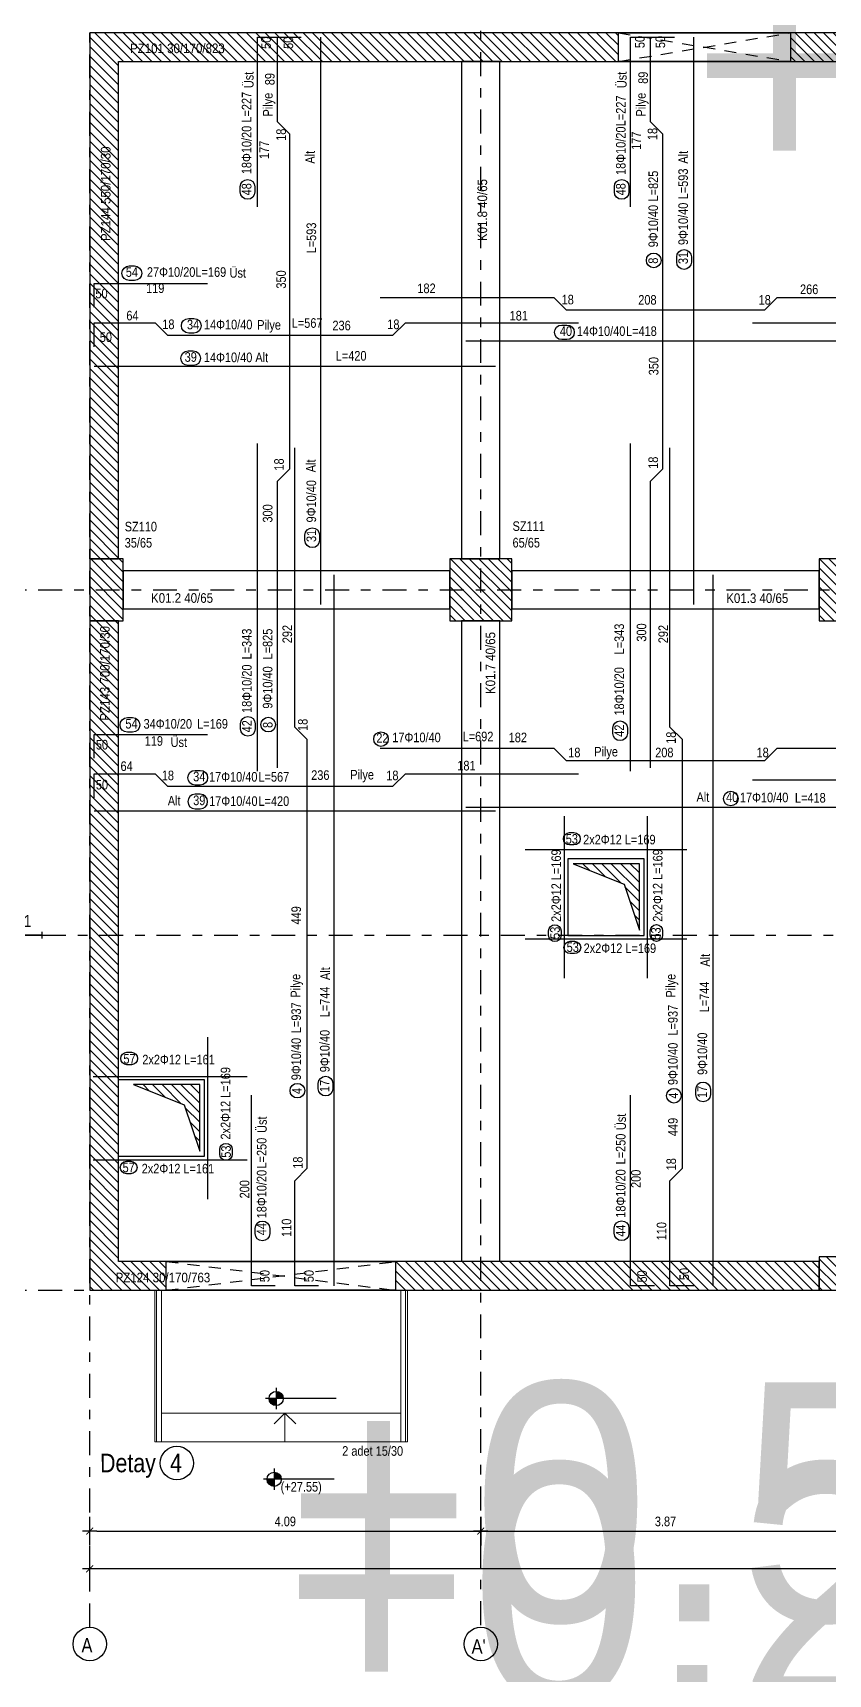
# Model space of a CAD drawing. Header units: metres. Extents: x 419734 to 420376, y 4564732 to 4565123.
# Drawn here: x 419930.48 to 419938.8, y 4565094.96 to 4565112.12 of the extents above; entities that cross this region are included whole.
import ezdxf
from ezdxf.enums import TextEntityAlignment as Align

# ---------------------------------------------------------------- set-up
doc = ezdxf.new("R2018")
doc.units = ezdxf.units.M
doc.linetypes.add('NASCOSTA', pattern=[0.375, 0.25, -0.125])
doc.linetypes.add('TRATTO-PUNTO', pattern=[1, 0.5, -0.25, 0, -0.25])
doc.layers.get('Defpoints').update_dxf_attribs({"color": 5})
for name, color, linetype in [('SW_ASSI', 7, 'TRATTO-PUNTO'), ('SW_DIM', 33, 'Continuous'), ('SW_DIR', 33, 'Continuous'), ('SW_MAGRONE', 2, 'Continuous'), ('SW_QUOTE', 1, 'Continuous'), ('SW_SEZIONI-ARMATURA', 3, 'Continuous'), ('SW_SEZIONI_CARPENTERIA', 4, 'Continuous'), ('SW_TESTI', 2, 'Continuous'), ('SW_TRATT_GRIGIO', 252, 'NASCOSTA'), ('SW_TRATTEGGIO_252', 252, 'Continuous'), ('SW_TXT_TESTI', 1, 'Continuous')]:
    doc.layers.add(name, color=color, linetype=linetype)
doc.layers.add('SWS_ARC_Sottili-01', color=9, linetype='Continuous', lineweight=15)
doc.layers.add('SWS_STR_Sottili-01', color=9, linetype='Continuous', lineweight=15)
doc.styles.add('Arial Narrow_5', font='ARIALN.TTF', dxfattribs={"height": 0.5})
doc.styles.get("Standard").update_dxf_attribs({"font": 'arial.ttf'})
doc.styles.add('SWS', font='ARIALN.TTF')
doc.dimstyles.new('DIM-SW-50_m', dxfattribs={"dimtxt": 0.1, "dimasz": 0.075, "dimexe": 0.125, "dimexo": 0.125, "dimgap": 0.05, "dimtad": 1, "dimzin": 1, "dimdsep": 46, "dimtxsty": 'SWS', "dimblk1": 'D', "dimblk2": 'D', "dimsah": 1, "dimcen": 0.0075, "dimdle": 0.0625, "dimse1": 1, "dimse2": 1, "dimclrd": 256, "dimclre": 256, "dimclrt": 256, "dimazin": 0, "dimtfac": 0.75, "dimtmove": 1, "dimatfit": 3, "dimldrblk": 'D', "dimfxl": 0.125, "dimtvp": 1.5, "dimtolj": 1, "dimtzin": 0, "dimarcsym": 0})

# ---------------------------------------------------------------- blocks, each defined once
blk = doc.blocks.new('D')
for p, q in [((-1, 0), (1, 0)), ((0, 2), (0, -2))]:
    blk.add_line(p, q)
at = {"const_width": 0.141}
blk.add_lwpolyline([(0.48, 0.48), (-0.48, -0.48)], dxfattribs=at)
blk = doc.blocks.new('*D598')
at = {"layer": 'Defpoints', "color": 0, "ltscale": 0.5, "transparency": 16777216}
for p in [(419931.075, 4565096.455), (419935.166, 4565096.455), (419935.166, 4565096.455)]:
    blk.add_point(p, dxfattribs=at)
at = {"layer": 'SW_DIM', "lineweight": -2, "ltscale": 0.5, "transparency": 16777216}
blk.add_line((419931.15, 4565096.455), (419935.091, 4565096.455), dxfattribs=at)
at = {"layer": 'SW_DIM', "lineweight": -2, "ltscale": 0.5, "transparency": 16777216, "xscale": 0.075, "yscale": 0.075, "zscale": 0.075, "rotation": 180}
blk.add_blockref('D', (419931.075, 4565096.455), dxfattribs=at)
at = {"layer": 'SW_DIM', "lineweight": -2, "ltscale": 0.5, "transparency": 16777216, "xscale": 0.075, "yscale": 0.075, "zscale": 0.075}
blk.add_blockref('D', (419935.166, 4565096.455), dxfattribs=at)
at = {"layer": 'SW_DIM', "ltscale": 0.5, "transparency": 16777216, "insert": (419933.121, 4565096.556), "char_height": 0.1, "attachment_point": 5, "style": 'SWS'}
blk.add_mtext('\\A1;4.09', dxfattribs=at)
blk = doc.blocks.new('*D599')
at = {"layer": 'Defpoints', "color": 0, "ltscale": 0.5, "transparency": 16777216}
for p in [(419935.166, 4565096.455), (419939.031, 4565096.455), (419939.031, 4565096.455)]:
    blk.add_point(p, dxfattribs=at)
at = {"layer": 'SW_DIM', "lineweight": -2, "ltscale": 0.5, "transparency": 16777216}
blk.add_line((419935.241, 4565096.455), (419938.956, 4565096.455), dxfattribs=at)
at = {"layer": 'SW_DIM', "lineweight": -2, "ltscale": 0.5, "transparency": 16777216, "xscale": 0.075, "yscale": 0.075, "zscale": 0.075, "rotation": 180}
blk.add_blockref('D', (419935.166, 4565096.455), dxfattribs=at)
at = {"layer": 'SW_DIM', "lineweight": -2, "ltscale": 0.5, "transparency": 16777216, "xscale": 0.075, "yscale": 0.075, "zscale": 0.075}
blk.add_blockref('D', (419939.031, 4565096.455), dxfattribs=at)
at = {"layer": 'SW_DIM', "ltscale": 0.5, "transparency": 16777216, "insert": (419937.098, 4565096.556), "char_height": 0.1, "attachment_point": 5, "style": 'SWS'}
blk.add_mtext('\\A1;3.87', dxfattribs=at)
blk = doc.blocks.new('*D608')
at = {"layer": 'Defpoints', "color": 0, "ltscale": 0.5, "transparency": 16777216}
for p in [(419931.075, 4565096.455), (419979.548, 4565096.455), (419931.075, 4565096.06)]:
    blk.add_point(p, dxfattribs=at)
at = {"layer": 'SW_DIM', "lineweight": -2, "ltscale": 0.5, "transparency": 16777216}
blk.add_line((419979.473, 4565096.06), (419931.15, 4565096.06), dxfattribs=at)
at = {"layer": 'SW_DIM', "lineweight": -2, "ltscale": 0.5, "transparency": 16777216, "xscale": 0.075, "yscale": 0.075, "zscale": 0.075, "rotation": 180}
blk.add_blockref('D', (419931.075, 4565096.06), dxfattribs=at)
at = {"layer": 'SW_DIM', "lineweight": -2, "ltscale": 0.5, "transparency": 16777216, "xscale": 0.075, "yscale": 0.075, "zscale": 0.075}
blk.add_blockref('D', (419979.548, 4565096.06), dxfattribs=at)
at = {"layer": 'SW_DIM', "ltscale": 0.5, "transparency": 16777216, "insert": (419955.312, 4565096.162), "char_height": 0.1, "attachment_point": 5, "style": 'SWS'}
blk.add_mtext('\\A1;48.47', dxfattribs=at)
blk = doc.blocks.new('*U6')
at = {"layer": 'SW_QUOTE', "const_width": 0.0003}
blk.add_lwpolyline([(0, 0), (-0.006, 0), (-0.006, 0.00159)], dxfattribs=at)
at = {"layer": 'SW_QUOTE', "const_width": 0.0003, "flags": 128}
blk.add_lwpolyline([(0, -0.00075), (0, 0.00075)], dxfattribs=at)
at = {"layer": 'SW_QUOTE'}
blk.add_solid([(-0.00585, 0.00159), (-0.00701, 0.00159), (-0.00585, 0.00624)], dxfattribs=at)
at = {"layer": 'SW_TESTI', "color": 3, "style": 'SWS'}
blk.add_attdef('SEZ', text='', height=0.0025, dxfattribs=at).set_placement((-0.003, 0.003), align=Align.MIDDLE)
at = {"layer": 'SW_TESTI', "style": 'SWS'}
for tag, p in [('RIF_DOC', (-0.003, -0.0025)), ('RIF_DOC_SEC', (-0.003, -0.0055))]:
    blk.add_attdef(tag, text='', height=0.002, dxfattribs=at).set_placement(p, align=Align.MIDDLE)
blk = doc.blocks.new('*U189')
h = blk.add_hatch(color=256)
h.dxf.hatch_style = 1
h.paths.add_polyline_path([(0, 0), (-0.00149, 0, 0.198912), (-0.00105, -0.00105, 0.198912), (0, -0.00149)])
h.paths.add_polyline_path([(0.00149, 0, 0.198912), (0.00105, 0.00105, 0.198912), (0, 0.00149), (0, 0)])
for p, q in [((0.01253, 0), (-0.00223, 0)), ((0, 0.00223), (0, -0.00223))]:
    blk.add_line(p, q)
blk.add_circle((0, 0), 0.00149)
at = {"color": 2, "lineweight": 30, "flags": 104}
blk.add_attdef('TRAC', text='', height=0.0025, dxfattribs=at).set_placement((0.00191, 0.00337), align=Align.TOP_LEFT)

msp = doc.modelspace()

# ---------------------------------------------------------------- hatches: boundary and pattern name
at = {"layer": 'SW_TRATTEGGIO_252'}
h = msp.add_hatch(dxfattribs=at)
h.set_pattern_fill('_USER', color=256, scale=0.07, angle=135, pattern_type=0)
h.set_pattern_definition([(135, (419903.25018, 4565202.766886), (-0.049497475, -0.049497475), [])])
edge = h.paths.add_edge_path()
edge.add_line((419974.79817, 4565109.9248), (419974.79817, 4565106.3248))
edge.add_line((419974.79817, 4565106.3248), (419970.54817, 4565106.3248))
edge.add_line((419970.54817, 4565106.3248), (419970.54817, 4565108.9248))
edge.add_line((419970.54817, 4565108.9248), (419970.24817, 4565108.9248))
edge.add_line((419970.24817, 4565108.9248), (419970.24817, 4565106.3248))
edge.add_line((419970.24817, 4565106.3248), (419965.99817, 4565106.3248))
edge.add_line((419965.99817, 4565106.3248), (419965.99817, 4565108.9248))
edge.add_line((419965.99817, 4565108.9248), (419965.69817, 4565108.9248))
edge.add_line((419965.69817, 4565108.9248), (419965.69817, 4565106.3248))
edge.add_line((419965.69817, 4565106.3248), (419960.44817, 4565106.3248))
edge.add_line((419960.44817, 4565106.3248), (419960.44817, 4565108.9248))
edge.add_line((419960.44817, 4565108.9248), (419960.14817, 4565108.9248))
edge.add_line((419960.14817, 4565108.9248), (419960.14817, 4565106.0248))
edge.add_line((419960.14817, 4565106.0248), (419965.99817, 4565106.0248))
edge.add_line((419965.99817, 4565106.0248), (419970.24817, 4565106.0248))
edge.add_line((419970.24817, 4565106.0248), (419975.09817, 4565106.0248))
edge.add_line((419975.09817, 4565106.0248), (419975.09817, 4565109.93197))
h.paths.add_polyline_path([(419960.67317, 4565099.3248), (419960.02317, 4565099.3248), (419960.02317, 4565098.9748), (419960.67317, 4565098.9748)])
h.paths.add_polyline_path([(419935.49057, 4565106.6248), (419934.84057, 4565106.6248), (419934.84057, 4565105.9748), (419935.49057, 4565105.9748)])
h.paths.add_polyline_path([(419939.35571, 4565106.6248), (419938.70571, 4565106.6248), (419938.70571, 4565105.9748), (419939.35571, 4565105.9748)])
h.paths.add_polyline_path([(419931.42544, 4565106.6248), (419931.07544, 4565106.6248), (419931.07544, 4565105.9748), (419931.42544, 4565105.9748)])
h.paths.add_polyline_path([(419939.35571, 4565099.3248), (419938.70571, 4565099.3248), (419938.70571, 4565098.9748), (419939.35571, 4565098.9748)])
h.paths.add_polyline_path([(419954.59317, 4565099.6248), (419954.24317, 4565099.6248), (419954.24317, 4565098.9748), (419954.59317, 4565098.9748)])
h.paths.add_polyline_path([(419954.20317, 4565099.6248), (419953.85317, 4565099.6248), (419953.85317, 4565098.9748), (419954.20317, 4565098.9748)])
h.paths.add_polyline_path([(419954.59317, 4565112.1248), (419954.24317, 4565112.1248), (419954.24317, 4565111.4748), (419954.59317, 4565111.4748)])
h.paths.add_polyline_path([(419954.20317, 4565112.1248), (419953.85317, 4565112.1248), (419953.85317, 4565111.4748), (419954.20317, 4565111.4748)])
h.paths.add_polyline_path([(419955.59317, 4565112.1248), (419954.59317, 4565112.1248), (419954.59317, 4565111.8248), (419955.59317, 4565111.8248)])
h.paths.add_polyline_path([(419936.60571, 4565111.8248), (419936.60571, 4565112.1248), (419931.07544, 4565112.1248), (419931.07544, 4565106.6248), (419931.37544, 4565106.6248), (419931.37544, 4565111.8248)])
h.paths.add_polyline_path([(419940.90871, 4565111.8248), (419940.90871, 4565112.1248), (419939.30591, 4565112.1248), (419938.40571, 4565112.1248), (419938.40571, 4565111.8248)])
h.paths.add_polyline_path([(419948.65494, 4565111.8248), (419948.65494, 4565112.1248), (419944.51271, 4565112.1248), (419944.51271, 4565111.8248)])
h.paths.add_polyline_path([(419952.25894, 4565112.1248), (419952.25894, 4565111.8248), (419953.85317, 4565111.8248), (419953.85317, 4565112.1248)])
h.paths.add_polyline_path([(419957.34817, 4565111.8248), (419957.34817, 4565112.1248), (419955.59317, 4565112.1248), (419955.59317, 4565111.8248)])
h.paths.add_polyline_path([(419961.92317, 4565111.8248), (419961.92317, 4565112.1248), (419960.04837, 4565112.1248), (419959.74817, 4565112.1248), (419959.74817, 4565111.8248), (419960.04837, 4565111.8248), (419960.14817, 4565111.8248), (419960.14817, 4565109.9248), (419960.44817, 4565109.9248), (419960.44817, 4565111.8248)])
h.paths.add_polyline_path([(419966.97317, 4565111.8248), (419966.97317, 4565112.1248), (419964.32317, 4565112.1248), (419964.32317, 4565111.8248), (419965.69817, 4565111.8248), (419965.69817, 4565109.9248), (419965.99817, 4565109.9248), (419965.99817, 4565111.8248)])
h.paths.add_polyline_path([(419971.52317, 4565111.8248), (419971.52317, 4565112.1248), (419969.37317, 4565112.1248), (419969.37317, 4565111.8248), (419970.24817, 4565111.8248), (419970.24817, 4565109.9248), (419970.54817, 4565109.9248), (419970.54817, 4565111.8248)])
h.paths.add_polyline_path([(419973.92317, 4565112.1248), (419973.92317, 4565111.8248), (419974.79817, 4565111.8248), (419974.79817, 4565109.9248), (419975.09817, 4565109.93197), (419975.09817, 4565111.8248), (419975.09817, 4565112.1248)])
h.paths.add_polyline_path([(419975.97317, 4565111.8248), (419975.97317, 4565112.1248), (419975.09817, 4565112.1248), (419975.09817, 4565111.8248)])
h.paths.add_polyline_path([(419976.34817, 4565098.9748), (419976.34817, 4565099.2748), (419975.59817, 4565099.2748), (419975.59817, 4565098.9748)])
h.paths.add_polyline_path([(419978.74817, 4565099.2748), (419978.74817, 4565098.9748), (419979.54817, 4565098.9748), (419979.54817, 4565106.6248), (419979.54817, 4565112.1248), (419978.37317, 4565112.1248), (419978.37317, 4565111.8248), (419979.24817, 4565111.8248), (419979.24817, 4565099.2748)])
h.paths.add_polyline_path([(419973.44817, 4565099.2748), (419973.44817, 4565098.9748), (419974.79817, 4565098.9748), (419974.79817, 4565099.2748)])
h.paths.add_polyline_path([(419965.29817, 4565099.2748), (419965.29817, 4565098.9748), (419971.04817, 4565098.9748), (419971.04817, 4565099.2748)])
h.paths.add_polyline_path([(419962.89817, 4565098.9748), (419962.89817, 4565099.2748), (419960.67317, 4565099.2748), (419960.67317, 4565098.9748)])
h.paths.add_polyline_path([(419959.74817, 4565099.2748), (419959.74817, 4565098.9748), (419960.02317, 4565098.9748), (419960.02317, 4565099.2748)])
h.paths.add_polyline_path([(419957.34817, 4565098.9748), (419957.34817, 4565099.2748), (419955.59317, 4565099.2748), (419955.59317, 4565098.9748)])
h.paths.add_polyline_path([(419952.69367, 4565098.9748), (419952.69367, 4565099.2748), (419939.35571, 4565099.2748), (419939.35571, 4565098.9748)])
h.paths.add_polyline_path([(419934.27544, 4565099.2748), (419934.27544, 4565098.9748), (419938.70571, 4565098.9748), (419938.70571, 4565099.2748)])
h.paths.add_polyline_path([(419931.87544, 4565098.9748), (419931.87544, 4565099.2748), (419931.37544, 4565099.2748), (419931.37544, 4565105.9748), (419931.07544, 4565105.9748), (419931.07544, 4565098.9748)])
h = msp.add_hatch(dxfattribs=at)
h.set_pattern_fill('_USER', color=256, scale=0.07, angle=135, pattern_type=0)
h.set_pattern_definition([(135, (71.90782, 125.69215), (-0.0494974746831, -0.0494974746831), [])])
h.paths.add_polyline_path([(419936.82544, 4565102.74027), (419936.82544, 4565103.4348), (419936.13187, 4565103.4348), (419936.66398, 4565103.22211)])
h = msp.add_hatch(dxfattribs=at)
h.set_pattern_fill('_USER', color=256, scale=0.07, angle=135, pattern_type=0)
h.set_pattern_definition([(135, (67.30782, 123.38215), (-0.0494974746831, -0.0494974746831), [])])
h.paths.add_polyline_path([(419932.22544, 4565100.43027), (419932.22544, 4565101.1248), (419931.53187, 4565101.1248), (419932.06398, 4565100.91211)])

# ---------------------------------------------------------------- linework, layer by layer
at = {"linetype": 'ByBlock'}
for points in [[(419936.60571, 4565112.1248), (419938.40571, 4565112.1248), (419938.40571, 4565111.8248), (419936.60571, 4565111.8248)], [(419931.87544, 4565099.2748), (419934.27544, 4565099.2748), (419934.27544, 4565098.9748), (419931.87544, 4565098.9748)]]:
    msp.add_lwpolyline(points, close=True, dxfattribs=at)
at = {"layer": 'SW_ASSI', "color": 8, "ltscale": 0.5}
msp.add_line((419930.57544, 4565102.6873), (419980.73014, 4565102.6873), dxfattribs=at)
at = {"layer": 'SW_ASSI', "ltscale": 0.5}
for points in [[(419931.07544, 4565095.44923), (419931.07544, 4565120.12084)], [(419935.16557, 4565095.47219), (419935.16557, 4565120.12084)], [(419928.1377, 4565106.2998), (419981.18249, 4565106.2998)], [(419928.1377, 4565098.9748), (419981.18249, 4565098.9748)]]:
    msp.add_lwpolyline(points, dxfattribs=at)
at = {"layer": 'SW_MAGRONE'}
for points in [[(419931.37544, 4565111.8248), (419939.30591, 4565111.8248), (419946.72334, 4565111.8248), (419953.85317, 4565111.8248), (419953.85317, 4565112.1248), (419946.72334, 4565112.1248), (419939.30591, 4565112.1248), (419931.07544, 4565112.1248), (419931.07544, 4565106.6248), (419931.37544, 4565106.6248)], [(419935.36557, 4565111.8248), (419934.96557, 4565111.8248), (419934.96557, 4565106.6248), (419935.36557, 4565106.6248)], [(419934.84057, 4565106.4998), (419931.42544, 4565106.4998), (419931.42544, 4565106.0998), (419934.84057, 4565106.0998)], [(419938.70571, 4565106.4998), (419935.49057, 4565106.4998), (419935.49057, 4565106.0998), (419938.70571, 4565106.0998)], [(419938.70571, 4565099.2748), (419931.37544, 4565099.2748), (419931.37544, 4565105.9748), (419931.07544, 4565105.9748), (419931.07544, 4565098.9748), (419938.70571, 4565098.9748)], [(419936.87544, 4565103.4848), (419936.07544, 4565103.4848), (419936.07544, 4565102.6848), (419936.87544, 4565102.6848)]]:
    msp.add_lwpolyline(points, close=True, dxfattribs=at)
for points in [[(419935.36557, 4565099.2748), (419935.36557, 4565105.9748), (419934.96557, 4565105.9748), (419934.96557, 4565099.2748)], [(419936.82544, 4565102.74027), (419936.82544, 4565103.4348), (419936.13187, 4565103.4348), (419936.66398, 4565103.22211), (419936.82544, 4565102.74027)], [(419931.37544, 4565100.3748), (419932.27544, 4565100.3748), (419932.27544, 4565101.1748), (419931.37544, 4565101.1748)], [(419932.22544, 4565100.43027), (419932.22544, 4565101.1248), (419931.53187, 4565101.1248), (419932.06398, 4565100.91211), (419932.22544, 4565100.43027)]]:
    msp.add_lwpolyline(points, dxfattribs=at)
at = {"layer": 'SW_SEZIONI-ARMATURA'}
for points in [[(419932.82871, 4565110.30605), (419932.82871, 4565112.0798), (419933.28851, 4565112.0798)], [(419933.03851, 4565104.43855), (419933.03851, 4565107.4348), (419933.16851, 4565107.5648), (419933.16851, 4565111.06409), (419933.03851, 4565111.19409), (419933.03851, 4565112.0798)], [(419933.49251, 4565106.1448), (419933.49251, 4565112.0798)], [(419936.73134, 4565110.30605), (419936.73134, 4565112.0798), (419937.19114, 4565112.0798)], [(419936.94114, 4565104.43855), (419936.94114, 4565107.4348), (419937.07114, 4565107.5648), (419937.07114, 4565111.06409), (419936.94114, 4565111.19409), (419936.94114, 4565112.0798)], [(419937.39514, 4565106.1448), (419937.39514, 4565112.0798)], [(419931.12044, 4565109.2541), (419931.12044, 4565109.5041), (419932.30798, 4565109.5041)], [(419934.11304, 4565109.3568), (419935.9286, 4565109.3568), (419936.0586, 4565109.2268), (419938.13768, 4565109.2268), (419938.26768, 4565109.3568), (419940.92756, 4565109.3568)], [(419931.12044, 4565108.8413), (419931.12044, 4565109.0913), (419931.75832, 4565109.0913), (419931.88832, 4565108.9613), (419934.24755, 4565108.9613), (419934.37755, 4565109.0913), (419936.18686, 4565109.0913)], [(419938.00942, 4565109.0913), (419940.49419, 4565109.0913), (419940.62419, 4565108.9613), (419944.80464, 4565108.9613), (419944.93464, 4565109.0913), (419948.45439, 4565109.0913)], [(419935.01057, 4565108.9028), (419939.18571, 4565108.9028)], [(419931.12044, 4565108.6373), (419935.32057, 4565108.6373)], [(419932.82871, 4565104.40355), (419932.82871, 4565107.83105)], [(419933.46951, 4565099.0198), (419933.21951, 4565099.0198), (419933.21951, 4565100.1198), (419933.34951, 4565100.2498), (419933.34951, 4565104.7348), (419933.21951, 4565104.8648), (419933.21951, 4565107.78605)], [(419936.73134, 4565104.40355), (419936.73134, 4565107.83105)], [(419937.39414, 4565099.0198), (419937.14414, 4565099.0198), (419937.14414, 4565100.1198), (419937.27414, 4565100.2498), (419937.27414, 4565104.7348), (419937.14414, 4565104.8648), (419937.14414, 4565107.78605)], [(419933.63301, 4565099.0198), (419933.63301, 4565106.4548)], [(419937.59814, 4565099.0198), (419937.59814, 4565106.4548)], [(419931.12044, 4565104.53747), (419931.12044, 4565104.78747), (419932.30798, 4565104.78747)], [(419934.11304, 4565104.64395), (419935.9286, 4565104.64395), (419936.0586, 4565104.51395), (419938.13768, 4565104.51395), (419938.26768, 4565104.64395), (419940.92756, 4565104.64395)], [(419931.12044, 4565104.12467), (419931.12044, 4565104.37467), (419931.75832, 4565104.37467), (419931.88832, 4565104.24467), (419934.24755, 4565104.24467), (419934.37755, 4565104.37467), (419936.18686, 4565104.37467)], [(419938.00942, 4565104.31217), (419940.49419, 4565104.31217), (419940.62419, 4565104.18217), (419944.80464, 4565104.18217), (419944.93464, 4565104.31217), (419948.45439, 4565104.31217)], [(419931.12044, 4565103.98814), (419935.32057, 4565103.98814)], [(419935.01057, 4565104.02628), (419939.18571, 4565104.02628)], [(419936.04044, 4565102.23829), (419936.04044, 4565103.93131)], [(419936.91044, 4565102.23829), (419936.91044, 4565103.93131)], [(419935.62894, 4565103.5835), (419937.32195, 4565103.5835)], [(419935.62894, 4565102.6498), (419937.32195, 4565102.6498)], [(419932.31044, 4565099.92829), (419932.31044, 4565101.62131)], [(419931.11044, 4565101.2098), (419932.72195, 4565101.2098)], [(419933.01621, 4565099.0198), (419932.76621, 4565099.0198), (419932.76621, 4565101.01605)], [(419936.98134, 4565099.0198), (419936.73134, 4565099.0198), (419936.73134, 4565101.01605)], [(419931.11044, 4565100.3398), (419932.72195, 4565100.3398)]]:
    msp.add_lwpolyline(points, dxfattribs=at)
at = {"layer": 'SW_SEZIONI_CARPENTERIA'}
for points in [[(419931.42544, 4565106.6248), (419931.07544, 4565106.6248), (419931.07544, 4565105.9748), (419931.42544, 4565105.9748)], [(419935.49057, 4565106.6248), (419934.84057, 4565106.6248), (419934.84057, 4565105.9748), (419935.49057, 4565105.9748)], [(419939.35571, 4565106.6248), (419938.70571, 4565106.6248), (419938.70571, 4565105.9748), (419939.35571, 4565105.9748)], [(419939.35571, 4565099.3248), (419938.70571, 4565099.3248), (419938.70571, 4565098.9748), (419939.35571, 4565098.9748)]]:
    msp.add_lwpolyline(points, close=True, dxfattribs=at)
at = {"layer": 'SW_TRATT_GRIGIO', "ltscale": 0.5}
for points in [[(419936.60571, 4565111.8248), (419938.40571, 4565112.1248)], [(419936.60571, 4565112.1248), (419938.40571, 4565111.8248)], [(419931.87544, 4565098.9748), (419934.27544, 4565099.2748)], [(419931.87544, 4565099.2748), (419934.27544, 4565098.9748)]]:
    msp.add_lwpolyline(points, dxfattribs=at)
for points in [[(419936.60571, 4565112.1248), (419938.40571, 4565112.1248), (419938.40571, 4565111.8248), (419936.60571, 4565111.8248)], [(419931.87544, 4565099.2748), (419934.27544, 4565099.2748), (419934.27544, 4565098.9748), (419931.87544, 4565098.9748)]]:
    msp.add_lwpolyline(points, close=True, dxfattribs=at)
at = {"layer": 'SW_TXT_TESTI'}
for points in [[(419932.64938, 4565110.46038), (419932.64938, 4565110.51438, -1), (419932.80238, 4565110.51438), (419932.80238, 4565110.46038, -1)], [(419936.56312, 4565110.46038), (419936.56312, 4565110.51438, -1), (419936.71612, 4565110.51438), (419936.71612, 4565110.46038, -1)], [(419937.21534, 4565109.72712), (419937.21534, 4565109.78112, -1), (419937.36834, 4565109.78112), (419937.36834, 4565109.72712, -1)], [(419931.48859, 4565109.68713), (419931.54259, 4565109.68713, -1), (419931.54259, 4565109.53413), (419931.48859, 4565109.53413, -1)], [(419932.11041, 4565109.1378), (419932.16441, 4565109.1378, -1), (419932.16441, 4565108.9848), (419932.11041, 4565108.9848, -1)], [(419936.01348, 4565109.069), (419936.06748, 4565109.069, -1), (419936.06748, 4565108.916), (419936.01348, 4565108.916, -1)], [(419932.10404, 4565108.7986), (419932.15804, 4565108.7986, -1), (419932.15804, 4565108.6456), (419932.10404, 4565108.6456, -1)], [(419933.32609, 4565106.81776), (419933.32609, 4565106.87176, -1), (419933.47909, 4565106.87176), (419933.47909, 4565106.81776, -1)], [(419931.4689, 4565104.96308), (419931.5229, 4565104.96308, -1), (419931.5229, 4565104.81008), (419931.4689, 4565104.81008, -1)], [(419932.65278, 4565104.84486), (419932.65278, 4565104.89886, -1), (419932.80578, 4565104.89886), (419932.80578, 4565104.84486, -1)], [(419936.54716, 4565104.79855), (419936.54716, 4565104.85255, -1), (419936.70016, 4565104.85255), (419936.70016, 4565104.79855, -1)], [(419932.17804, 4565104.41102), (419932.23204, 4565104.41102, -1), (419932.23204, 4565104.25802), (419932.17804, 4565104.25802, -1)], [(419932.17804, 4565104.00908), (419932.23204, 4565104.00908, 1), (419932.23204, 4565104.16208), (419932.17804, 4565104.16208, 1)], [(419936.0949, 4565103.76104), (419936.1408, 4565103.76104, -1), (419936.1408, 4565103.63099), (419936.0949, 4565103.63099, -1)], [(419935.87563, 4565102.68583), (419935.87563, 4565102.73173, -1), (419936.00568, 4565102.73173), (419936.00568, 4565102.68583, -1)], [(419936.93778, 4565102.68732), (419936.93778, 4565102.73322, -1), (419937.06783, 4565102.73322), (419937.06783, 4565102.68732, -1)], [(419936.10017, 4565102.62466), (419936.14607, 4565102.62466, -1), (419936.14607, 4565102.49461), (419936.10017, 4565102.49461, -1)], [(419931.46515, 4565101.46304), (419931.51105, 4565101.46304, -1), (419931.51105, 4565101.33299), (419931.46515, 4565101.33299, -1)], [(419933.46591, 4565101.08238), (419933.46591, 4565101.13638, -1), (419933.61891, 4565101.13638), (419933.61891, 4565101.08238, -1)], [(419937.41494, 4565101.0213), (419937.41494, 4565101.0753, -1), (419937.56794, 4565101.0753), (419937.56794, 4565101.0213, -1)], [(419932.4353, 4565100.39876), (419932.4353, 4565100.44466, -1), (419932.56535, 4565100.44466), (419932.56535, 4565100.39876, -1)], [(419931.45895, 4565100.32272), (419931.50485, 4565100.32272, -1), (419931.50485, 4565100.19267), (419931.45895, 4565100.19267, -1)], [(419932.80547, 4565099.56743), (419932.80547, 4565099.62143, -1), (419932.95847, 4565099.62143), (419932.95847, 4565099.56743, -1)], [(419936.56233, 4565099.5697), (419936.56233, 4565099.6237, -1), (419936.71533, 4565099.6237), (419936.71533, 4565099.5697, -1)]]:
    msp.add_lwpolyline(points, format="xyb", close=True, dxfattribs=at)
for centre in [(419936.97493, 4565109.74513), (419932.94225, 4565104.88963), (419934.12196, 4565104.73816), (419937.78114, 4565104.1167), (419933.24723, 4565101.06154), (419937.18543, 4565101.00869)]:
    msp.add_circle(centre, 0.0765, dxfattribs=at)
at = {"layer": 'SW_TXT_TESTI', "color": 1}
for centre in [(419931.98691, 4565097.16697), (419931.07544, 4565095.27423), (419935.16557, 4565095.27423)]:
    msp.add_circle(centre, 0.175, dxfattribs=at)
at = {"layer": 'SWS_ARC_Sottili-01', "color": 1}
for points in [[(419931.82463, 4565097.68981), (419931.82463, 4565097.38981), (419931.77463, 4565097.38981), (419931.77463, 4565097.68981)], [(419934.37983, 4565097.68982), (419934.37983, 4565097.38981), (419934.32983, 4565097.38981), (419934.32983, 4565097.68981)]]:
    msp.add_lwpolyline(points, dxfattribs=at)
at = {"layer": 'SWS_STR_Sottili-01', "color": 1}
for p, q in [((419931.75463, 4565097.38981), (419931.75463, 4565098.9748)), ((419931.77463, 4565097.68981), (419931.77463, 4565098.9648)), ((419931.82463, 4565097.68981), (419931.82463, 4565098.9648)), ((419934.32983, 4565097.68981), (419934.32983, 4565098.9648)), ((419934.37983, 4565097.68981), (419934.37983, 4565098.9648)), ((419934.39983, 4565098.9748), (419934.39983, 4565097.38981)), ((419931.82463, 4565097.68981), (419934.32983, 4565097.68981)), ((419933.11733, 4565097.68981), (419933.0042, 4565097.57667)), ((419933.11733, 4565097.68981), (419933.11733, 4565097.38981)), ((419933.11733, 4565097.68981), (419933.23047, 4565097.57667)), ((419931.75463, 4565097.38981), (419934.39983, 4565097.38981))]:
    msp.add_line(p, q, dxfattribs=at)

# ---------------------------------------------------------------- block references
ref = msp.add_blockref('*U6', (419930.57544, 4565102.6873), dxfattribs=dict(xscale=50, yscale=50, zscale=50))
ref.add_attrib('SEZ', '1', dxfattribs={"layer": 'SW_TESTI', "color": 3, "height": 0.125, "style": 'SWS'}).set_placement((419930.42544, 4565102.8373), align=Align.MIDDLE)
at = {"layer": 'SW_QUOTE', "ltscale": 0.5}
ref = msp.add_blockref('*U189', (419937.2728, 4565112.90483), dxfattribs=dict(at, xscale=50, yscale=50, zscale=50))
lines = msp.add_mtext('+0.55', dxfattribs={"layer": '0', "color": 2, "insert": (419937.36854, 4565113.07339), "char_height": 2.5, "attachment_point": 1})
ref.add_attrib('TRAC', '', (419937.36854, 4565113.07339), dxfattribs={"flags": 104}).embed_mtext(lines)
ref = msp.add_blockref('*U189', (419933.02558, 4565097.84224), dxfattribs=dict(at, xscale=50, yscale=50, zscale=50))
lines = msp.add_mtext('+0.55', dxfattribs={"layer": '0', "color": 2, "insert": (419933.12132, 4565098.0108), "char_height": 2.5, "attachment_point": 1})
ref.add_attrib('TRAC', '', (419933.12132, 4565098.0108), dxfattribs={"flags": 104}).embed_mtext(lines)
ref = msp.add_blockref('*U189', (419933.00418, 4565096.99767), dxfattribs=dict(at, xscale=50, yscale=50, zscale=50))
lines = msp.add_mtext('+0.25', dxfattribs={"layer": '0', "color": 2, "insert": (419933.09992, 4565097.16624), "char_height": 2.5, "attachment_point": 1})
ref.add_attrib('TRAC', '', (419933.09992, 4565097.16624), dxfattribs={"flags": 104}).embed_mtext(lines)

# ---------------------------------------------------------------- texts
at = {"layer": 'SW_DIR', "char_height": 0.1, "width": 1.0719735, "attachment_point": 1, "style": 'Arial Narrow_5'}
for s, insert in [('{\\fArial Narrow|b0|i0|c162|p34;2} adet 1{\\fArial Narrow|b0|i0|c162|p34;5}/30', (419933.7163, 4565097.34344)), ('(+27.{\\fArial Narrow|b0|i0|c162|p34;55})', (419933.07261, 4565096.96886))]:
    msp.add_mtext(s, dxfattribs=dict(at, insert=insert))
at = {"layer": 'SW_TXT_TESTI', "color": 2, "style": 'SWS', "width": 1.05}
for s, p in [('PZ101 30/170/823', (419931.49762, 4565111.91256)), ('K01.2 40/65', (419931.71654, 4565106.16413)), ('K01.3 40/65', (419937.7335, 4565106.1622)), ('PZ124 30/170/763', (419931.34603, 4565099.05708))]:
    msp.add_text(s, height=0.1, dxfattribs=at).set_placement(p)
at = {"layer": 'SW_TXT_TESTI', "color": 2, "linetype": 'Continuous', "lineweight": 5, "style": 'SWS'}
for s, p in [('50', (419932.96912, 4565111.95668)), ('50', (419933.20272, 4565111.95668)), ('50', (419936.87972, 4565111.96488)), ('50', (419937.09347, 4565111.96488)), ('Üst', (419932.78887, 4565111.54597)), ('89', (419933.00913, 4565111.57711)), ('Üst', (419936.69151, 4565111.54597)), ('89', (419936.91367, 4565111.59149)), ('L=227', (419932.76638, 4565111.18536)), ('Pilye', (419932.98802, 4565111.2497)), ('L=227', (419936.68012, 4565111.14764)), ('Pilye', (419936.89065, 4565111.2497)), ('18Φ10/20', (419932.76638, 4565110.64618)), ('18', (419933.12715, 4565110.99517)), ('18Φ10/20', (419936.68012, 4565110.63851)), ('18', (419937.01214, 4565111.00291)), ('177', (419932.94953, 4565110.80489)), ('177', (419936.84264, 4565110.90074)), ('Alt', (419933.42988, 4565110.75666)), ('Alt', (419937.33251, 4565110.75666)), ('L=825', (419937.01993, 4565110.36121)), ('L=593', (419937.33234, 4565110.38342)), ('9Φ10/40', (419937.01993, 4565109.88207)), ('9Φ10/40', (419937.33234, 4565109.90541)), ('L=593', (419933.44309, 4565109.81828)), ('350', (419933.12715, 4565109.44958)), ('350', (419937.02378, 4565108.54332)), ('18', (419937.01993, 4565107.56485)), ('18', (419933.10523, 4565107.54661)), ('Alt', (419933.43846, 4565107.5285)), ('9Φ10/40', (419933.44309, 4565107.00427)), ('300', (419932.98611, 4565107.00302)), ('L=343', (419932.76809, 4565105.57173)), ('L=825', (419932.98611, 4565105.57167)), ('292', (419933.19166, 4565105.74117)), ('L=343', (419936.66416, 4565105.62396)), ('300', (419936.89682, 4565105.7576)), ('292', (419937.12404, 4565105.74117)), ('18Φ10/20', (419932.76809, 4565105.01191)), ('9Φ10/40', (419932.98611, 4565105.05641)), ('18Φ10/20', (419936.66416, 4565104.98459)), ('18', (419933.35411, 4565104.82368)), ('18', (419937.2062, 4565104.68833)), ('449', (419933.28478, 4565102.7994)), ('Alt', (419933.58891, 4565102.21851)), ('Alt', (419937.56341, 4565102.35899)), ('Pilye', (419933.2777, 4565102.0352)), ('Pilye', (419937.20233, 4565102.0352)), ('L=744', (419937.55441, 4565101.8803)), ('L=744', (419933.58374, 4565101.8288)), ('L=937', (419933.28478, 4565101.66294)), ('L=937', (419937.22535, 4565101.63766)), ('9Φ10/40', (419933.58374, 4565101.25421)), ('9Φ10/40', (419937.53349, 4565101.22579)), ('9Φ10/40', (419933.28478, 4565101.17078)), ('9Φ10/40', (419937.22535, 4565101.12032)), ('Üst', (419936.68366, 4565100.64891)), ('Üst', (419932.9268, 4565100.61963)), ('449', (419937.22535, 4565100.58641)), ('L=250', (419932.92378, 4565100.24772)), ('L=250', (419936.67933, 4565100.29027)), ('18', (419933.30299, 4565100.24446)), ('18', (419937.20755, 4565100.22819)), ('200', (419932.74496, 4565099.93493)), ('18Φ10/20', (419932.92378, 4565099.72652)), ('18Φ10/20', (419936.67933, 4565099.73245)), ('200', (419936.83846, 4565100.04412)), ('110', (419933.18408, 4565099.53158)), ('110', (419937.10645, 4565099.49642)), ('50', (419932.95543, 4565099.05845)), ('50', (419933.41823, 4565099.05845)), ('50', (419936.90295, 4565099.05536)), ('50', (419937.34414, 4565099.0798))]:
    msp.add_text(s, height=0.1, rotation=90, dxfattribs=at).set_placement(p)
at = {"layer": 'SW_TXT_TESTI', "color": 2, "style": 'SWS', "width": 1.05}
for s, p in [('PZ144 550/170/30', (419931.29243, 4565109.94681)), ('K01.8 40/65', (419935.23178, 4565109.94681)), ('PZ143 700/170/30', (419931.28393, 4565104.93094)), ('K01.7 40/65', (419935.31657, 4565105.20975))]:
    msp.add_text(s, height=0.1, rotation=90, dxfattribs=at).set_placement(p)
at = {"layer": 'SW_TXT_TESTI', "color": 7, "linetype": 'Continuous', "lineweight": 5, "style": 'SWS'}
for s, p in [('48', (419932.76638, 4565110.42445)), ('48', (419936.68012, 4565110.42445)), ('8', (419937.01993, 4565109.71017)), ('31', (419937.33234, 4565109.70637)), ('31', (419933.44309, 4565106.79983)), ('42', (419932.76978, 4565104.80893)), ('8', (419932.98725, 4565104.85467)), ('42', (419936.66416, 4565104.76262)), ('53', (419935.99201, 4565102.64859)), ('53', (419937.04704, 4565102.64198)), ('17', (419933.58291, 4565101.04645)), ('4', (419933.29223, 4565101.02658)), ('4', (419937.23043, 4565100.97813)), ('17', (419937.53194, 4565100.98537)), ('53', (419932.55085, 4565100.35992)), ('44', (419932.92247, 4565099.54914)), ('44', (419936.67933, 4565099.53377))]:
    msp.add_text(s, height=0.1, rotation=90, dxfattribs=at).set_placement(p)
for s, p in [('54', (419931.45266, 4565109.57296)), ('34', (419932.0926, 4565109.02363)), ('40', (419935.99274, 4565108.95483)), ('39', (419932.06811, 4565108.68443)), ('54', (419931.44831, 4565104.8489)), ('22', (419934.07361, 4565104.70037)), ('34', (419932.15745, 4565104.29684)), ('39', (419932.15745, 4565104.04791)), ('40', (419937.73181, 4565104.08057)), ('53', (419936.05457, 4565103.64501)), ('53', (419936.06429, 4565102.5131)), ('57', (419931.42754, 4565101.34503)), ('57', (419931.41881, 4565100.20781))]:
    msp.add_text(s, height=0.1, dxfattribs=at).set_placement(p)
at = {"layer": 'SW_TXT_TESTI', "color": 2, "linetype": 'Continuous', "lineweight": 5, "style": 'SWS'}
for s, p in [('27Φ10/20', (419931.67357, 4565109.57296)), ('L=169', (419932.18111, 4565109.57296)), ('Üst', (419932.53812, 4565109.5642)), ('50', (419931.13498, 4565109.34827)), ('119', (419931.66505, 4565109.40399)), ('182', (419934.50267, 4565109.40237)), ('266', (419938.50537, 4565109.39269)), ('64', (419931.45847, 4565109.11748)), ('181', (419935.46767, 4565109.11655)), ('18', (419936.0116, 4565109.28499)), ('208', (419936.8133, 4565109.28233)), ('18', (419938.07224, 4565109.28233)), ('18', (419931.83456, 4565109.02633)), ('14Φ10/40', (419932.27023, 4565109.02363)), ('Pilye', (419932.82733, 4565109.02022)), ('L=567', (419933.18829, 4565109.03984)), ('236', (419933.6141, 4565109.01388)), ('18', (419934.18765, 4565109.02633)), ('14Φ10/40', (419936.1713, 4565108.95483)), ('L=418', (419936.68534, 4565108.95483)), ('50', (419931.18044, 4565108.8913)), ('14Φ10/40 Alt', (419932.26951, 4565108.68055)), ('L=420', (419933.64887, 4565108.69676)), ('34Φ10/20', (419931.63863, 4565104.84789)), ('L=169', (419932.19938, 4565104.84789)), ('119', (419931.65059, 4565104.66901)), ('Üst', (419931.92149, 4565104.656)), ('17Φ10/40', (419934.24023, 4565104.7059)), ('L=692', (419934.97594, 4565104.71576)), ('182', (419935.45787, 4565104.7059)), ('50', (419931.13946, 4565104.62983)), ('18', (419936.08081, 4565104.5484)), ('Pilye', (419936.35244, 4565104.5568)), ('208', (419936.99062, 4565104.5484)), ('18', (419938.05047, 4565104.5484)), ('64', (419931.39766, 4565104.40557)), ('236', (419933.39182, 4565104.31208)), ('Pilye', (419933.80031, 4565104.31608)), ('181', (419934.92034, 4565104.41099)), ('50', (419931.13946, 4565104.21206)), ('18', (419931.82919, 4565104.30844)), ('17Φ10/40', (419932.323, 4565104.29358)), ('L=567', (419932.84046, 4565104.29358)), ('18', (419934.1777, 4565104.30844)), ('Alt', (419931.8919, 4565104.0443)), ('17Φ10/40', (419932.32433, 4565104.03994)), ('L=420', (419932.84046, 4565104.03994)), ('Alt', (419937.42215, 4565104.0825)), ('17Φ10/40', (419937.8764, 4565104.0782)), ('L=418', (419938.4519, 4565104.07438))]:
    msp.add_text(s, height=0.1, dxfattribs=at).set_placement(p)
at = {"layer": 'SW_TXT_TESTI', "color": 4, "style": 'SWS'}
for s, height, p in [('Detay', 0.195, (419931.18381, 4565097.07007)), ('4', 0.195, (419931.91526, 4565097.07007)), ('A', 0.15, (419930.9893, 4565095.18629)), ("A'", 0.15, (419935.06988, 4565095.17439))]:
    msp.add_text(s, height=height, rotation=0.110239, dxfattribs=at).set_placement(p)
at = {"layer": 'SW_TXT_TESTI', "color": 2, "char_height": 0.1, "width": 0.4240058, "attachment_point": 1, "style": 'SWS'}
for s, insert, line_spacing_factor in [('SZ110 35/65', (419931.44125, 4565107.01073), 1.012479), ('SZ111 65/65', (419935.49821, 4565107.01575), 1.036586)]:
    msp.add_mtext(s, dxfattribs=dict(at, insert=insert, line_spacing_factor=line_spacing_factor))
at = {"layer": 'SW_TXT_TESTI', "color": 2, "char_height": 0.1, "attachment_point": 1, "style": 'SWS'}
for s, insert, width in [('{\\fArial Narrow|b0|i0|c162|p34;2x}2Φ12 L=169', (419936.23631, 4565103.73738), 0.8024937), ('{\\fArial Narrow|b0|i0|c162|p34;2x}2Φ12 L=169', (419936.24158, 4565102.601), 0.8024937), ('{\\fArial Narrow|b0|i0|c162|p34;2x}2Φ12 L=161', (419931.62519, 4565101.43662), 0.7615367), ('{\\fArial Narrow|b0|i0|c162|p34;2x}2Φ12 L=161', (419931.61899, 4565100.29631), 0.7615367)]:
    msp.add_mtext(s, dxfattribs=dict(at, insert=insert, width=width))
at = {"layer": 'SW_TXT_TESTI', "color": 2, "char_height": 0.1, "attachment_point": 1, "rotation": 90, "style": 'SWS'}
for insert, width in [((419935.90411, 4565102.82684), 0.9967287), ((419936.96626, 4565102.82833), 1.2446961), ((419932.44581, 4565100.55036), 0.8024937)]:
    msp.add_mtext('{\\fArial Narrow|b0|i0|c162|p34;2x}2Φ12 L=169', dxfattribs=dict(at, insert=insert, width=width))

# ---------------------------------------------------------------- dimensions: what is measured, and where the dimension line sits
at = {"layer": 'SW_DIM', "ltscale": 0.5}
for base, p1, p2, picture, middle in [((419935.16557, 4565096.45457), (419931.07544, 4565096.45457), (419935.16557, 4565096.45457), '*D598', (419933.12051, 4565096.55563)), ((419939.03071, 4565096.45457), (419935.16557, 4565096.45457), (419939.03071, 4565096.45457), '*D599', (419937.09814, 4565096.55563)), ((419931.07544, 4565096.06045), (419979.54817, 4565096.45457), (419931.07544, 4565096.45457), '*D608', (419955.31181, 4565096.16151))]:
    dim = msp.add_linear_dim(base=base, p1=p1, p2=p2, dimstyle='DIM-SW-50_m', dxfattribs=at)
    dim.commit()
    dim.dimension.update_dxf_attribs({"geometry": picture, "text_midpoint": middle})

doc.saveas('drawing.dxf')
